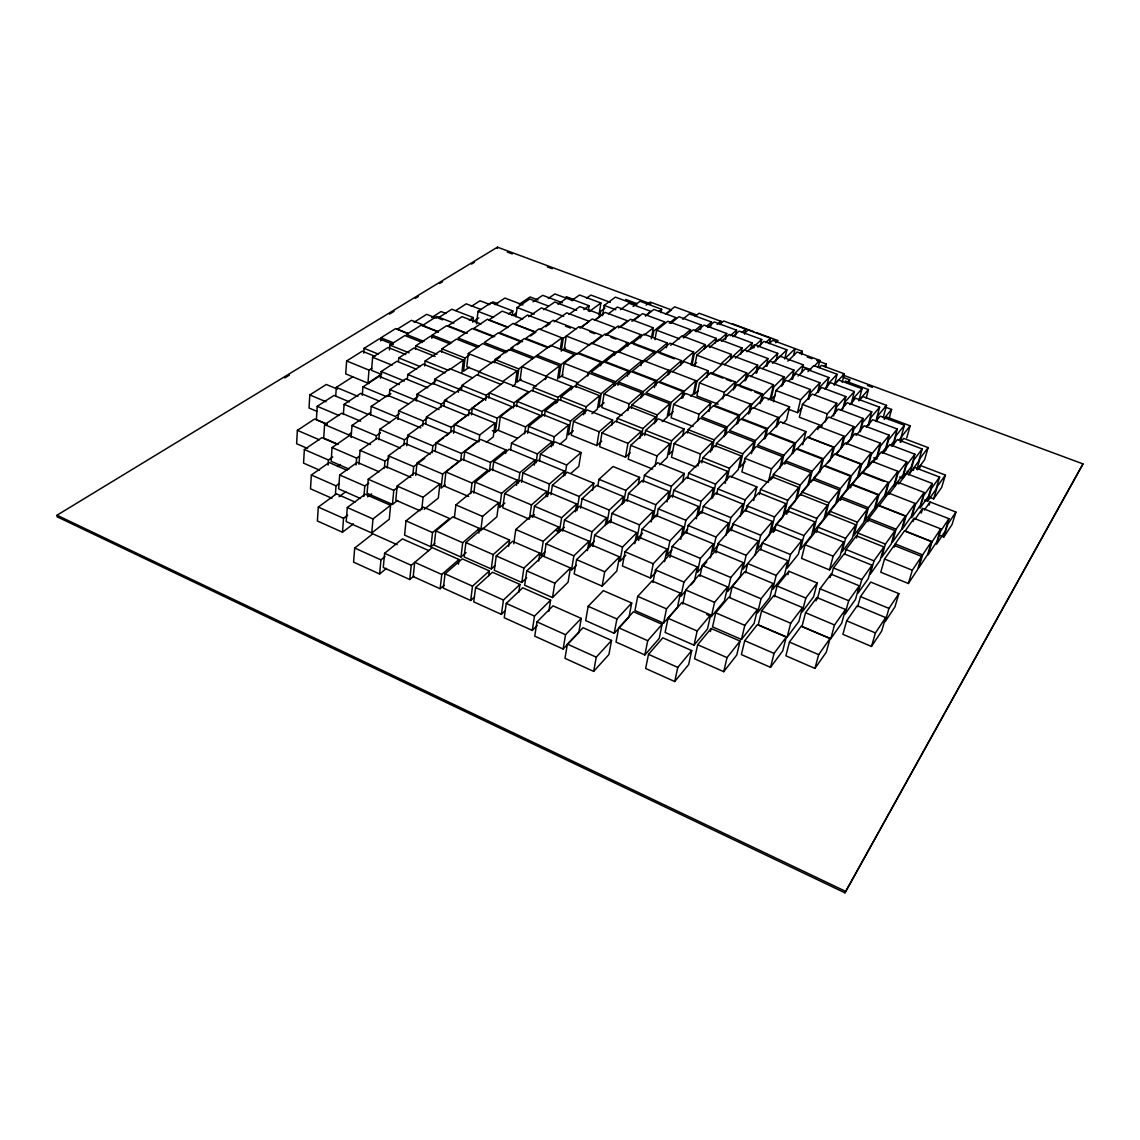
<?xml version="1.0" encoding="UTF-8"?>
<svg xmlns="http://www.w3.org/2000/svg" width="1140" height="1140" viewBox="0 0 1140 1140"><rect width="100%" height="100%" fill="white"/><g stroke="black" fill="none" stroke-linecap="round" stroke-linejoin="round"><path stroke-width="1.5" d="M327.023 424.294L314.612 419.007L297.369 430.336L296.614 443.731L307.515 448.447M337.81 444.486L321.908 437.66L304.352 449.53L303.554 463.125L319.528 470.122M337.54 389.168L326.282 384.465L309.809 394.939L309.026 408.02L317.091 411.44M347.102 470.307L329.189 462.526L311.348 475.01L310.493 488.789L331.968 498.294M349.424 401.878L334.006 395.423L317.219 406.31L316.379 419.663L327.223 424.28M355.139 502.113L336.414 493.862L318.302 507.072L317.39 520.966L342.485 532.238L353.429 523.873M360.653 421.187L341.687 413.193L324.601 424.579L323.703 438.159L337.996 444.286M328.092 465.091L328.448 459.99L332.78 456.969M370.486 444.543L349.439 435.58L332.082 447.55L331.127 461.315L349.025 469.082M335.744 395.651L336.329 387.358L352.659 376.856M335.402 494.475L336.029 485.854L338.737 483.901M374.903 356.307L362.249 351.177L346.645 360.953L345.719 373.877L369.032 383.61M343.368 414.461L344.109 404.33L360.71 393.357L379.52 401.18M379.036 471.746L357.29 462.356L339.663 474.981L338.651 488.903L360.511 498.508M342.485 532.238L343.539 518.33L347.657 515.223M351.106 437.447L352.018 425.462L368.89 413.934L389.766 422.698M347.287 507.528L346.204 521.578L371.754 532.978L389.281 519.241L390.578 505.305L365.171 494.176L347.287 507.528L372.98 518.914L390.578 505.305M363.731 353.129L364.102 348.327L379.278 338.837L393.371 344.494M356.065 465.02L356.606 458.123L359.471 456.086M362.292 395.281L362.947 386.902L379.093 376.3L399.271 384.579M358.958 464.251L360.069 450.371L377.197 438.245L400.325 448.049M397.133 544.678L372.809 533.819L354.711 548.041L353.571 562.12L379.649 573.99L386.46 568.361M371.797 368.291L368.99 370.101L367.949 383.04L381.886 373.892M405.74 354.554L388.056 347.444L372.623 357.276L371.555 370.357L381.245 374.319M370.543 414.917L371.255 406.396L387.643 395.295L408.334 403.845M363.916 496.399L364.786 485.939L368.79 482.975M410.885 477.304L385.634 466.459L368.249 479.256L367.08 493.292L392.459 504.407L397.689 500.36M380.674 340.974L380.931 337.796L395.694 328.577L408.091 333.507M380.589 378.195L381.159 371.54L396.834 361.295L416.613 369.289M376.058 439.199L376.343 435.765L380.503 432.83M378.822 439.726L379.72 429.367L396.349 417.696L420.817 427.899M371.754 532.978L372.98 518.914M389.438 349.937L389.851 345.078L404.857 335.531L422.37 342.513M389.239 396.307L389.837 389.552L405.755 378.822L427.828 387.828M384.38 468.013L384.992 461.059L389.21 457.966M387.258 468.041L388.37 455.815L405.242 443.503L430.279 454.091M398.459 361.209L398.758 357.917L413.991 347.985L435.209 356.464M379.649 573.99L380.931 559.882L385.049 556.548M428.782 550.606L402.42 538.878L384.593 553.313L383.282 567.506L409.787 579.533L413.82 576.099M397.903 419.406L398.701 410.828L414.846 399.57L439.071 409.545M392.459 504.407L393.77 490.357L397.718 487.336M424.166 509.366L438.33 498.023L439.883 484.016L414.262 473.043L397.147 486.053L395.808 500.175L419.976 510.72M407.322 379.506L407.792 374.476L423.253 364.102L445.113 372.908M403.93 444.985L404.429 439.798L408.533 436.82M415.445 349.068L415.772 345.805L430.564 336.172L449.944 343.838M406.738 445.726L407.75 435.295L424.123 423.439L448.946 433.77L446.253 435.793M416.342 401.038L417.012 394.226L432.687 383.339L455.088 392.445M430.949 546.801L432.516 532.551L449.545 518.486L423.325 507.072L406.011 520.88L404.586 535.102L430.949 546.801L434.853 543.524M412.794 475.366L413.678 466.616L424.75 458.266M424.65 365.94L425.149 360.967L440.154 350.906L463.339 360.14L461.828 373.322M415.744 475.423L416.983 463.125L433.585 450.599L458.993 461.315L442.676 474.069L441.109 488.148L445.17 484.928M422.655 426.161L423.182 421.002L427.144 418.138M431.861 338.338L432.188 335.117L446.567 325.741L465.747 333.265M409.787 579.533L411.255 565.312L432.217 547.628L458.978 559.498L458.408 564.215M425.733 423.88L426.445 416.983L442.334 405.541L466.916 415.63L451.283 427.286L450.699 432.459M434.183 384.308L434.711 379.25L449.93 368.719L472.103 377.625M421.772 509.651L423.068 497.282L439.883 484.016M441.551 352.118L441.907 348.826L456.484 339.079L477.788 347.472M432.089 452.808L432.83 445.854L443.574 437.803M435.152 451.54L436.093 442.819L452.181 430.749L477.361 441.209L461.529 453.492L460.717 460.489M440.881 407.578L441.251 404.173L446.866 400.14M443.93 405.584L444.5 400.453L459.919 389.396L484.243 399.257L469.082 410.514L468.469 415.658M478.814 533.121L479.413 528.39L452.822 516.833L435.808 530.898L434.226 545.177L460.973 557.018L466.089 552.572M470.678 493.649L471.989 483.047L487.991 470.065L462.227 459.221L445.925 471.96L444.329 486.082L468.626 496.484M453.521 433.214L454.504 424.536L470.122 412.908L495.045 423.125L493.278 436.876L486.324 442.32M458.323 392.359L458.707 388.982L462.783 386.061M461.33 390.55L461.914 385.463L476.876 374.775L500.959 384.408M469.381 355.067L465.063 358.046L463.553 371.227L469.281 367.208M441.779 574.475L414.703 562.319L413.207 576.584L440.126 588.753L441.779 574.475L458.978 559.498M505.904 352.745L482.647 343.61L468.298 353.5L466.773 366.738L480.781 372.338M472.815 322.25L473.357 317.59L451.796 309.225L438.017 318.031L442.676 319.856M488.747 575.629L489.374 570.898L462.227 558.856L445.042 573.833L443.36 588.14L470.678 600.481L474.553 596.933M476.52 323.817L477.988 311.348L491.197 302.67L512.829 310.949L512.216 315.595M454.404 517.56L455.9 504.906L472.402 491.411L498.764 502.669L496.883 516.791L482.092 529.53M463.695 460.432L464.735 451.668L480.539 439.399L506.06 449.972L505.604 453.449M471.447 414.846L472.274 407.978L487.421 396.734L512.088 406.709L497.197 418.152L495.416 431.932L492.309 430.649M478.33 375.203L478.729 371.854L493.264 361.494L517.076 370.928L515.28 384.266L512.444 386.389M497.297 248.363L497.439 247.166L650.911 303.967M460.973 557.018L462.712 542.726L479.413 528.39M508.654 546.302L509.537 539.99L482.576 528.276L465.904 542.611L464.137 556.933L491.255 568.946L495.017 565.54M478.843 441.907L479.698 434.967L495.045 423.125M473.798 493.164L475.166 482.135L491.155 469.153L517.289 480.139L516.548 485.412M485.611 400.397L486.239 395.295L504.108 382.014L528.504 391.761L514.069 402.833L513.37 407.963M488.761 398.003L489.402 392.887L514.069 402.833M494.532 362.834L494.959 359.499L509.067 349.453L532.622 358.687M470.678 600.481L472.516 586.159L489.374 570.898M498.764 502.669L482.576 516.42L480.738 530.684L477.632 529.331M489.416 471.262L490.542 462.47L506.06 449.972M518.786 592.33L519.94 584.435L492.409 572.237L475.594 587.542L473.727 601.863L501.415 614.375L505.205 610.741M492.537 470.535L493.677 461.728L509.181 449.231L535.059 459.947L534.289 465.177M524.628 433.856L525.597 426.944L540.189 415.288L515.195 405.199L500.332 416.642L498.522 430.45L517.375 438.188M515.879 316.863L517.104 307.558L529.744 298.979L548.312 306.019M491.255 568.946L493.193 554.596L509.537 539.99M517.289 480.139L501.586 493.364L499.676 507.557L504.892 503.096M563.032 374.818L559.084 377.882L561.065 364.629L574.275 354.54L550.677 345.392L518.757 368.918L516.962 382.242L521.108 379.136M538.693 561.08L539.89 553.171L512.558 541.301L496.242 555.949L494.29 570.285L521.792 582.455L526.694 577.823M504.692 493.577L502.754 507.77L529.388 519.17L531.482 504.949L546.83 491.454L520.353 480.339L504.692 493.577L531.482 504.949M510.563 450.229L511.504 443.232L526.538 431.176L552.13 441.636L551.347 446.823M516.463 406.538L517.161 401.408L531.582 390.336L556.306 400.211L555.807 403.603M518.358 483.26L519.84 472.687L535.059 459.947M501.415 614.375L503.438 600.025L519.94 584.435M532.922 390.878L533.392 387.5L547.385 376.784L571.838 386.432L571.311 389.795M527.692 433.3L528.661 426.374L543.239 414.718L568.561 424.935L566.409 438.672L559.94 444.13M521.578 482.348L522.904 472.943L538.08 460.19L564.3 471.048L563.474 476.292M513.755 543.794L515.793 529.501L531.611 515.451L558.7 527.008L557.702 533.321M548.839 611.211L550.606 600.153L522.733 587.784L506.274 603.416L504.236 617.752L532.28 630.434L537.225 625.49M545.504 379.506L545.989 376.157L559.583 365.769L535.715 356.435M541.414 416.613L542.155 411.469L556.306 400.211M536.114 462.669L537.396 453.92L552.13 441.636M544.436 416.086L545.191 410.942L559.327 399.67L584.364 409.659L583.538 414.761M539.391 461.216L540.417 454.219L555.123 441.907L581.058 452.509L578.807 466.403L570.969 473.3M521.792 582.455L523.901 568.091L539.89 553.171M532.836 517.275L534.475 506.217L549.793 492.694L576.626 503.966L575.344 511.817M526.78 570.884L524.657 585.233L552.501 597.559L568.076 582.184L570.428 567.962L542.74 555.921L526.78 570.884L554.809 583.196L570.428 567.962M560.353 349.04L562.034 337.739L548.953 347.401L525.697 338.366L538.992 328.876L563.217 338.366L578.963 326.653L602.005 335.431L589.565 344.978L566.281 336.029L564.343 348.954L577.567 354.07M561.279 351.248L563.217 338.366M557.603 379.036L559.583 365.769M557.332 402.434L558.101 397.333L571.838 386.432M600.623 365.726L601.165 362.435L577.282 353.201L564.101 363.275L562.091 376.556L578.108 382.855M552.957 445.469L554.268 436.791L568.561 424.935M546.032 496.741L546.83 491.454M560.595 400.226L561.108 396.834L574.817 385.918L599.583 395.68L597.346 409.16L591.988 413.663M547.499 496.598L549.423 484.03L564.3 471.048M558.7 527.008L543.21 541.329L541.016 555.65L544.877 552.031M550.933 494.703L552.387 485.27L567.236 472.259L593.783 483.246L592.601 490.257M532.28 630.434L534.503 616.084L550.606 600.153M544.122 556.562L546.089 543.837L561.55 529.487L588.995 541.201L587.371 550.663M536.983 621.87L534.745 636.163L563.146 649.03L578.792 632.6L581.257 618.407L553.028 605.867L536.983 621.87L565.54 634.724L581.257 618.407M584.364 409.659L570.513 421.13L568.361 434.882L573.377 430.664M575.914 387.301L576.441 383.938L589.736 373.35L614.203 382.912L613.648 386.246M588.283 310.978L589.109 305.748L567.435 297.597L558.03 304.209M611.781 425.192L612.65 420.061L587.299 409.958L573.477 421.444L571.297 435.209L596.804 445.555L601.721 441.251M564.984 475.551L566.651 465.034L581.058 452.509M576.626 503.966L561.621 517.745L559.355 531.995L556.178 530.627M562.718 531.154L564.485 520.082L579.462 506.274L606.637 517.702L605.255 525.54M587.713 376.029L588.24 372.709L601.165 362.435M552.501 597.559L554.809 583.196M598.985 315.053L600.923 303.012L579.533 295.004L571.696 300.561M600.153 314.683L600.709 311.263L604.927 308.142M585.048 413.592L586.145 406.78L599.583 395.68M602.519 315.695L604.186 305.406L615.415 297.127L636.79 305.064M576.926 510.663L579.248 496.513L593.783 483.246M580.531 508.155L582.098 498.722L596.591 485.426L623.48 496.57L622.07 504.365M588.995 541.201L573.876 555.836L571.496 570.157L576.512 565.24M614.203 382.912L601.179 393.671L598.942 407.151L604.143 402.805M640.951 397.889L641.849 392.858L617.082 383.197L604.072 393.984L601.82 407.479L622.055 415.501M576.569 559.626L574.175 573.933L602.134 586.117L616.826 571.012L619.433 556.833L591.646 544.949L576.569 559.626L604.699 571.781L619.433 556.833M596.804 445.555L599.113 431.761L612.65 420.061M563.146 649.03L565.54 634.724M614.46 355.381L615.016 352.118L602.462 362.093L578.593 352.873L591.404 343.069L616.113 352.602L628.311 342.898L604.984 334.02L592.543 343.567M639.911 438.273L641.164 431.433L615.486 421.202L601.977 432.915L599.654 446.709L625.475 457.183L630.263 452.794M567.392 644.114L564.984 658.336L593.669 671.389L608.903 654.545L611.539 640.438L583.039 627.698L567.392 644.114L596.263 657.153L611.539 640.438M597.901 485.569L598.97 479.327L613.007 466.502L639.597 477.375L638.315 484.343M615.073 385.064L615.643 381.729L628.283 371.284L604.1 361.921L591.19 372.196L615.643 381.729M606.637 517.702L591.988 531.753L589.551 546.017L594.41 541.286M617.923 385.363L618.507 382.014L631.118 371.555L655.6 381.017L654.374 387.643M592.786 546.302L594.695 535.216L609.302 521.108L636.804 532.679L634.738 543.666M627.755 346.118L628.311 342.898M616.654 421.729L617.253 418.309L630.349 406.966L655.728 416.969L654.446 423.738M627.413 376.228L628.283 371.284M588.169 606.295L585.675 620.602L614.203 633.284L628.981 617.196L631.702 603.003L603.345 590.634L588.169 606.295L616.897 618.977L631.702 603.003M628.952 374.205L629.536 370.899L641.806 360.753L640.937 365.655M606.793 524.286L609.302 510.107L623.48 496.57M640.509 337.953L641.079 334.775L618.023 326.069L605.953 335.36M627.926 410.599L629.123 403.845L641.849 392.858M610.313 522.79L611.995 513.342L626.131 499.762L653.348 511.048L651.239 521.963M631.318 408.32L631.916 404.942L644.627 393.941L669.693 403.731L667.128 417.14L662.169 421.672M602.134 586.117L604.699 571.781M625.475 457.183L627.955 443.36L641.164 431.433M659.49 464.835L667.214 457.453L669.878 443.745L643.886 433.385L630.705 445.355L628.211 459.164L652.721 469.096M651.311 338.78L653.305 327.779L630.534 319.243L620.103 327.308M652.664 337.283L653.79 331.028L664.976 322.022L642.504 313.642L633.626 320.525M642.333 396.677L643.245 391.661L655.6 381.017M623.609 502.94L625.874 490.428L639.597 477.375M593.669 671.389L596.263 657.153M654.93 339.649L656.64 330.244L667.812 321.238L690.541 329.702L689.942 332.823M661 312.702L661.628 309.268L639.996 301.259L633.113 306.489M627.128 501.315L628.553 493.506L642.233 480.396L669.151 491.411L667.085 501.871M654.203 354.54L654.802 351.305L631.19 342.328L619.02 352.046M641.649 435.366L642.903 428.512L655.728 416.969M636.804 532.679L622.54 547.058L619.918 561.322L625.846 555.28M644.684 435.58L645.625 430.464L658.407 418.879L684.086 428.996L682.746 435.779M664.563 561.593L667.1 549.053L639.255 537.311L625.034 551.746L622.397 565.981L650.413 578.009L656.17 571.824M655.899 385.577L656.811 380.618L668.809 370.272L667.869 375.188M666.359 347.743L667.256 342.955L643.929 334.163L632.116 343.61M614.203 633.284L616.897 618.977M643.103 482.348L644.414 475.38L657.666 462.726L684.271 473.485L682.532 482.12M655.999 421.686L657.267 414.917L669.693 403.731M618.707 627.812L616.013 642.048L644.855 654.93L659.219 638.428L662.112 624.307L633.455 611.738L618.707 627.812L647.734 640.68L662.112 624.307M653.348 511.048L639.54 524.885L636.861 539.063L642.604 533.235M669.209 373.949L669.821 370.671L681.464 360.611L657.581 351.548L645.682 361.423M638.657 540.446L639.255 537.311M640.253 538.664L642.048 529.231L655.814 515.323L683.359 526.766L680.779 539.249M655.016 466.303L656.996 455.929L669.878 443.745M671.061 402.505L646.01 392.744L658.336 382.071L683.116 391.647L671.061 402.505L668.482 415.901L673.298 411.511M680.537 365.47L681.464 360.611M709.066 411.483L710.79 403.175L685.724 393.485L673.712 404.372L671.118 417.767L693.163 426.431M637.716 596.348L634.952 610.584L663.566 623.124L677.459 607.307L680.438 593.171L651.995 580.958L637.716 596.348L666.501 608.86L680.438 593.171M653.063 518.828L655.785 504.749L669.151 491.411M656.754 516.648L658.279 508.853L671.603 495.444L698.849 506.602L696.284 518.8M684.086 428.996L671.603 440.795L668.923 454.49L672.671 450.913M681.805 398.288L683.116 391.647M682.974 397.846L684.285 391.22L695.97 380.674L693.348 393.813L690.755 396.178M710.476 452.181L712.614 441.992L686.636 431.732L674.182 443.574L671.503 457.254L695.999 467.087M691.082 364.843L693.605 352.046L670.007 343.154L658.45 352.787M692.009 365.313L694.217 354.155L705.19 344.608L681.905 335.887L670.676 345.278M650.413 578.009L653.22 563.759L667.1 549.053M700.43 329.645L701.342 325.043L678.899 316.721L670.762 323.333M694.63 366.31L696.839 355.153L707.798 345.591L731.353 354.412L730.355 359.157M668.909 498.579L671.332 486.353L684.271 473.485M652.921 582.497L655.429 569.872L669.251 555.095L697.409 566.993L694.388 581.087L691.025 584.877M672.415 497.24L673.811 490.271L686.707 477.332L713.64 488.219L711.403 498.593M672.529 371.711L684.143 361.637L708.296 370.814L696.953 381.059L694.331 394.155L698.107 390.707M687.477 433.029L688.161 429.637L700.231 418.18L725.895 428.198L724.1 436.606M704.249 349.353L705.19 344.608M710.476 327.209L711.517 322.022L689.372 313.856L682.774 319.257M733.547 390.008L735.286 381.886L710.847 372.609L699.518 382.883L696.882 395.979L718.186 404.201M644.855 654.93L647.734 640.68M683.359 526.766L669.921 540.93L667.057 555.095L671.93 549.893M648.503 654.346L645.639 668.468L674.723 681.535L688.645 664.577L691.724 650.584L662.81 637.83L648.503 654.346L677.773 667.399L691.724 650.584M669.935 557.503L672.173 546.516L685.553 532.28L713.412 543.88L710.348 557.888M697.68 420.959L699.048 414.248L710.79 403.175M706.985 377.297L708.296 370.814M687.605 478.458L688.66 473.271L701.171 460.774L727.762 471.404L725.14 483.403M715.293 343.04L716.248 338.366L693.248 329.802L683.558 337.953M720.238 324.644L720.936 321.252L717.16 324.487M663.566 623.124L666.501 608.86M698.849 506.602L685.853 520.253L682.946 534.318L687.662 529.316M697.979 466.032L700.473 454.034L712.614 441.992M725.453 339.62L726.721 333.478L704.036 325.071L696.07 331.797M668.054 618.293L665.119 632.458L694.032 645.169L707.498 628.952L710.648 614.902L681.934 602.504L668.054 618.293L697.153 630.99L710.648 614.902M686.494 533.278L688.118 525.483L701.057 511.76L728.617 523.075L725.852 535.444M701.812 462.84L702.881 457.696L715.008 445.612L741.285 456L738.264 469.58L731.182 477.047M735.485 335.388L736.568 330.187L714.196 321.936L707.741 327.422M697.409 566.993L683.929 582.055L680.936 596.277L686.536 589.95M713.64 488.219L701.057 501.386L698.107 515.351L702.668 510.521M711.973 450.043L714.125 439.869L725.895 428.198M722.846 398.915L724.228 392.345L735.286 381.886M715.778 446.851L716.504 443.46L728.246 431.747L754.196 441.893L751.531 453.663M682.732 604.115L685.739 589.978L699.162 574.817L727.619 586.901L724.413 600.923L711.374 616.498L706.601 614.432M701.827 513.328L703.309 506.359L715.849 493.121L743.081 504.165L740.33 516.249M744.577 334.191L745.674 329.075L723.615 320.967L719.853 324.202M740.729 354.227L742.069 347.985L718.813 339.321L709.493 347.501M734.944 387.971L735.984 383.111L746.729 372.937L722.603 363.831L711.602 373.834L722.988 378.166M725.382 435.323L727.192 426.93L738.606 415.616L713.27 405.811L701.556 416.926L727.192 426.93M712.6 497.966L715.578 484.13L727.762 471.404M713.412 543.88L700.388 558.372L697.338 572.522L706.8 561.878M674.723 681.535L677.773 667.399M716.704 494.076L717.815 488.903L729.971 476.121L756.86 486.894L753.697 500.588M699.917 576.413L702.297 565.469L715.279 550.891L743.437 562.647L740.188 576.626L727.577 591.603L730.811 577.495L743.437 562.647M750.861 349.068L752.201 342.912L729.258 334.419L721.492 341.259M744.976 380.959L746.729 372.937M746.144 379.848L747.199 375.046L757.63 365.128L733.818 356.207L724.313 364.871M736.796 423.938L738.606 415.616M753.882 347.843L754.566 344.764L777.736 353.357L775.984 361.067M737.879 423.467L739.689 415.174L750.761 404.187L748.581 414.048M726.85 480.296L729.472 468.298L741.285 456M728.617 523.075L715.991 537.04L712.913 551.09L718.642 544.678M694.032 645.169L697.153 630.99M760.166 346.403L761.691 339.464L739.076 331.113L732.778 336.699M715.892 552.928L717.958 543.595L730.526 529.558L758.371 541.016L755.093 554.909M755.877 373.051L757.63 365.128M756.789 372.965L757.844 368.234L767.975 358.544L744.477 349.795L735.4 358.131M697.68 644.727L694.559 658.778L723.715 671.674L736.754 655.016L740.074 641.079L711.118 628.496L697.68 644.727L727.021 657.609L740.074 641.079M749.806 412.78L751.631 404.572L762.375 393.899L737.68 384.493L726.65 394.996M754.196 441.893L742.753 453.82L739.732 467.4L745.446 461.372M769.286 343.311L770.44 338.195L748.139 329.987L744.463 333.279M743.081 504.165L730.868 517.631L727.748 531.582L733.291 525.398M744.933 458.351L741.898 471.903L768.289 482.42L771.481 468.853L782.567 456.655L756.333 446.381L744.933 458.351L771.481 468.853M766.223 366.368L767.975 358.544M767.192 365.94L767.89 362.819L777.736 353.357M711.374 616.498L714.552 602.333L727.619 586.901M731.281 530.77L732.835 523.816L747.797 507.157M760.181 403.646L762.375 393.899M761.548 401.622L763.016 395.138L773.447 384.75L749.065 375.545L738.364 385.762M710.42 631.589L711.118 628.496M715.721 612.821L712.543 626.886L741.456 639.44L754.082 623.466L757.459 609.515L728.731 597.274L715.721 612.821L744.819 625.361L757.459 609.515M753.169 450.671L755.45 440.596L766.536 429.039L740.915 419.107L729.529 430.464L755.45 440.596M741.898 513.741L745.047 499.904L756.86 486.894M773.447 384.75L770.526 397.603L768.203 399.941M745.831 511.005L747.014 505.832L758.798 492.751L785.987 503.666L782.653 517.332L771.21 530.784L774.53 516.99L785.987 503.666M764.256 439.014L766.536 429.039M773.404 401.707L775.969 390.521L786.073 380.361L810.383 389.495L808.089 399.014M765.282 438.544L767.562 428.583L778.335 417.368L776.027 427.243M729.714 597.46L732.222 586.558L744.805 571.61L773.248 583.538L769.828 597.446L757.63 612.793L761.035 598.757L773.248 583.538M784.748 358.958L786.856 349.838L764 341.402L757.872 347.102M781.784 386.318L783.978 376.799L759.924 367.764L750.676 376.613M782.995 384.722L784.092 379.991L793.953 370.115L770.212 361.266L762.631 368.548M759.326 494.546L760.523 489.416L771.937 476.762L798.784 487.421L795.435 500.973L784.363 513.983L787.697 500.318L798.784 487.421M758.371 541.016L746.144 555.322L742.881 569.33L759.853 549.152L787.982 560.78L784.534 574.617L772.735 589.394L776.169 575.443L787.982 560.78M777.209 425.99L779.119 417.782L789.564 406.88L764.598 397.361L753.882 408.077M793.582 355.423L795.178 348.598L785.859 357.689M745.503 572.836L747.683 563.545L776.169 575.443M791.744 379.506L793.953 370.115M723.715 671.674L727.021 657.609M792.642 379.193L793.739 374.519L803.315 364.871L779.902 356.179L772.535 363.304M772.592 477.845L773.39 474.468L784.448 462.213L810.968 472.63L807.605 486.039L789.308 507.371L788.053 512.473M801.52 354.654L802.318 351.291L772.664 340.304L769.087 343.653M789.564 406.88L786.5 419.876L783.023 423.553M745.004 510.278L772.521 521.465L760.694 535.259L757.402 549.167L762.774 542.84M801.477 372.58L803.315 364.871M779.774 468.426L782.567 456.655M760.651 549.865L762.29 542.939L774.074 529.06L801.876 540.389L798.399 554.14L786.971 568.404L790.448 554.524L801.876 540.389M781.385 465.391L783.779 455.33L794.537 443.517L768.645 433.457L757.587 445.07L783.779 455.33M741.456 639.44L744.819 625.361M784.861 464.208L785.66 460.874L796.39 448.989L822.553 459.178L819.19 472.459L810.868 482.22M787.697 408.904L797.473 412.637L800.551 399.827L810.383 389.495M772.521 521.465L769.215 535.244L764.926 540.303M744.734 640.68L741.399 654.602L770.526 667.342L782.71 650.926L786.258 637.103L757.316 624.677L744.734 640.68L774.06 653.405L786.258 637.103M833.582 416L836.789 403.318L812.236 394.07L802.432 404.458L799.354 417.24L822.396 426.047M792.143 453.492L794.537 443.517M773.248 532.48L774.074 529.06M793.112 453.022L795.52 443.075L805.952 431.604L780.387 421.772L769.657 433.029L795.52 443.075M774.488 531.169L776.14 524.3L787.555 510.891L815.015 521.949L811.523 535.586L800.465 549.366L803.942 535.601L815.015 521.949M808.844 399.157L810.383 392.83L819.945 382.755L795.962 373.792L788.595 381.23M818.192 367.222L819.845 360.382L797.116 352.004L787.826 361.138M761.634 610.841L758.243 624.763L787.113 637.174L798.912 621.414L802.503 607.591L773.803 595.493L761.634 610.841L790.704 623.238L802.503 607.591M802.731 444.757L805.952 431.604M786.714 514.297L787.555 510.891M817.651 392.146L819.945 382.755M818.435 392.075L819.589 387.401L828.88 377.54L805.239 368.747L798.071 376.029M825.474 367.379L826.301 364.031L816.725 360.496M796.874 498.65L800.223 485.099L810.968 472.63M774.402 596.79L777.067 586.003L788.837 571.24L817.223 583.024L813.604 596.79L802.204 611.952L805.823 598.072L817.223 583.024M826.201 388.341L828.88 377.54M827.284 386.973L828.053 383.909L837.088 374.262L813.789 365.626L807.989 371.569M800.964 495.359L801.805 491.995L812.506 479.441L839.282 490.001L835.777 503.381L825.389 516.278L828.908 502.769L839.282 490.001M817.708 429.637L818.52 426.403L843.999 436.15L840.636 449.132M808.787 484.671L812.136 471.262L822.553 459.178M825.246 421.871L827.255 413.877L836.789 403.318M834.423 384.907L837.088 374.262M787.982 574.674L788.837 571.24M842.175 382.385L844.341 373.834L821.399 365.356L819.147 367.693M770.526 667.342L774.06 653.405M820.102 472.003L823.465 458.75L833.554 447.022L807.733 437.062L797.344 448.59L823.465 458.75M835.036 413.207L836.632 406.895L845.909 396.592L821.698 387.529L814.544 395.124M805.054 544.721L801.577 558.401L829.478 569.886L840.152 555.764L843.814 542.184L816.083 530.969L805.054 544.721L833.126 556.178L843.814 542.184M848.858 383.168L849.713 379.82L843.286 377.44M842.702 409.103L845.909 396.592M833.554 447.022L830.191 460.147L827.953 462.783M844.156 406.296L845.339 401.622L854.359 391.547L830.49 382.655L824.705 388.854M831.673 457.382L834.195 447.55L843.999 436.15M827.469 505.205L816.753 518.401L813.262 532.038L823.964 518.714L827.469 505.205L800.351 494.404M787.113 637.174L790.704 623.238M816.582 532.223L817.893 527.136L828.566 513.855L855.94 524.799L852.278 538.265L841.947 551.917L845.609 538.337L855.94 524.799M789.436 642.062L785.888 655.814L814.929 668.411L826.301 652.166L830.034 638.528L801.192 626.245L789.436 642.062L818.663 654.645L830.034 638.528M851.167 403.888L854.359 391.547M852.05 403.19L853.233 398.601L861.997 388.726L838.498 379.991L833.981 384.85M841.833 447.393L844.341 437.689L853.846 426.602L828.723 417.055L818.919 427.956M829.151 514.639L830.02 511.276L840.365 498.422L867.398 509.11L863.721 522.448L853.718 535.672L857.38 522.206L867.398 509.11M858.833 400.867L861.997 388.726M853.846 426.602L850.497 439.427L846.265 444.415M805.553 612.721L801.962 626.459L830.747 638.728L841.733 623.124L845.51 609.501L816.91 597.531L805.553 612.721L834.523 624.962L845.51 609.501M851.366 438.843L853.874 429.253L863.108 418.451L838.327 409.089L830.932 417.354M840.422 488.604L836.902 501.971L846.963 489.473L850.483 476.221L824.049 465.904L813.675 478.059L840.422 488.604L850.483 476.221M866.215 398.088L868.452 389.567L845.324 380.988M840.622 500.332L841.505 497.011L851.523 484.543L878.185 495.002L874.523 508.198L864.818 521.009L868.481 507.685L878.185 495.002M859.774 431.105L863.108 418.451M860.258 431.861L862.766 422.413L871.73 411.868L847.305 402.691L840.38 410.471M816.012 600.937L816.91 597.531M817.323 599.042L820.031 588.782L831.031 574.147L859.318 585.817L855.513 599.384L844.883 614.403L848.687 600.709L859.318 585.817M851.323 475.836L847.818 489.06L857.565 476.933L861.071 463.823L835.007 453.734L824.947 465.548L851.323 475.836L861.071 463.823M850.654 487.834L851.523 484.543M829.478 569.886L833.126 556.178M871.73 411.868L868.409 424.365L866.158 427.03M868.823 425.291L870.903 417.539L879.624 407.222L855.542 398.231L849.927 404.572M830.12 577.538L831.031 574.147M831.63 574.76L833.454 567.962L844.099 553.841L872.043 565.226L868.238 578.707L857.95 593.199L861.769 579.59L872.043 565.226M861.612 464.493L858.106 477.56L867.569 465.776L871.074 452.822L845.353 442.947L835.591 454.418L861.612 464.493L871.074 452.822M876.304 419.534L879.624 407.222M876.404 421.586L878.042 415.487L886.535 405.37L862.837 396.535L859.56 400.268M867.797 467.5L871.288 454.589L880.479 443.246L855.114 433.57L846.692 443.489M844.654 554.553L846.023 549.494L856.311 535.857L883.928 546.958L880.109 560.339L870.148 574.346L873.967 560.851L883.928 546.958M814.929 668.411L818.663 654.645M883.244 417.482L886.535 405.37M880.479 443.246L876.973 456.029L868.808 466.232M856.439 538.037L857.807 533.036L867.782 519.826L895.028 530.67L891.223 543.937L881.576 557.489L885.395 544.108L895.028 530.67M888.815 419.62L891.608 409.445L884.953 406.966M830.747 638.728L834.523 624.962M856.04 435.409L864.22 425.733L889.229 435.209L885.752 447.835L881.79 452.808M885.566 450.799L888.602 439.812L897.265 429.011L872.642 419.72L867.041 426.36M867.968 521.692L868.88 518.386L878.541 505.59L905.431 516.178L901.626 529.316L892.278 542.455L896.083 529.202L905.431 516.178M878.954 494.703L875.292 507.884L884.697 495.444L888.359 482.391L862.054 472.174L852.335 484.272L878.954 494.703L888.359 482.391M897.265 429.011L893.817 441.465L890.554 445.555M893.418 445.099L895.997 435.822L904.419 425.263L880.165 416.143L875.819 421.344M846.649 620.83L842.888 634.324L871.487 646.451L881.719 630.976L885.652 617.581L857.237 605.739L846.649 620.83L875.435 632.942L885.652 617.581M904.419 425.263L900.999 437.518L898.89 440.183M900.258 442.263L901.954 436.207L910.162 425.819L886.307 416.87L884.198 419.42M857.665 606.694L860.501 596.619L870.746 582.07L898.861 593.626L894.914 606.965L885.01 621.884L888.972 608.418L898.861 593.626M906.756 437.86L910.162 425.819M897.893 471.319L894.245 484.215L885.11 496.299L888.758 483.274L897.893 471.319L871.943 461.301L862.51 473.072L883.842 481.365M906.756 461.843L903.136 474.596L894.273 486.338L897.907 473.485L906.756 461.843L881.192 452.053L873.055 462.227M899.531 477.019L902.695 478.244L906.314 465.562L914.907 454.219L889.713 444.628L882.802 453.307M884.555 558.999L880.764 572.237L908.366 583.495L917.643 569.558L921.59 556.42L894.173 545.419L884.555 558.999L912.328 570.242L921.59 556.42M914.907 454.219L911.302 466.787L902.695 478.244M913.354 470.45L914.252 467.343L939.616 477.061L935.883 489.545L927.59 501.315L924.398 500.075M891.979 446.367L897.38 439.555L922.189 448.961L918.612 461.344L908.537 474.995M894.273 547.2L895.228 543.923L904.533 530.755L931.594 541.514L927.647 554.524L918.655 568.034L922.616 554.909L931.594 541.514M916.888 469.224L919.994 458.494L928.131 447.621L903.735 438.387L900.572 442.405M919.567 468.583L920.45 465.533L945.388 475.067L941.697 487.336L933.631 498.85L928.929 497.026M906.072 516.064L902.267 529.159L911.33 516.42L915.135 503.424L888.616 493.064L879.239 505.49L906.072 516.064L915.135 503.424M928.131 447.621L924.583 459.791L917.458 469.395M871.487 646.451L875.435 632.942M913.111 521.55L914.052 518.344L940.728 528.86L936.809 541.728L928.088 554.838L932.021 541.856L940.728 528.86M924.127 492.466L920.351 505.291L911.544 517.688L915.335 504.735L924.127 492.466L897.978 482.32L888.886 494.389M921.248 513.171L922.659 508.411L948.936 518.7L945.046 531.411L936.581 544.165L940.486 531.34L948.936 518.7M932.335 483.488L928.587 496.142L920.051 508.212L923.813 495.444L932.335 483.488L906.585 473.556L898.733 484.001M927.59 501.315L931.323 488.732L939.616 477.061M929.114 505.091L930.04 501.971L955.904 512.045L952.043 524.557L943.82 536.997L940.571 535.715M908.366 583.495L912.328 570.242M933.631 498.85L937.322 486.495L945.388 475.067M943.82 536.997L947.696 524.372L955.904 512.045M497.439 247.166L57 515.223L57.057 516.762L844.954 892.834L1083 463.895L842.774 374.989M1083 463.895L844.954 892.834M924.369 510.05L930.04 501.971M914.864 519.47L922.659 508.411M914.052 518.344L905.032 531.126L932.021 541.856M917.33 469.737L920.45 465.533M922.189 448.961L913.824 460.047L910.233 472.544L907.112 471.333M889.229 435.209L880.308 446.282L876.831 459.021L873.682 457.81M884.384 418.166L891.608 409.445M836.276 454.261L839.539 450.414M859.931 399.271L868.452 389.567M818.52 426.403L808.431 437.603L834.195 447.55M770.512 479.954L773.832 476.264M847.576 382.171L849.713 379.82M835.549 383.325L844.341 373.834M797.473 412.637L801.848 407.992M824.092 366.31L826.301 364.031M814.188 366.182L819.845 360.382M654.274 517.603L657.908 513.926M775.414 395.167L770.911 399.727L773.846 386.916L783.978 376.799M800.052 353.528L802.318 351.291M777.281 359.1L786.856 349.838M607.976 523.146L611.51 519.726M775.741 342.798L778.078 340.603L756.134 332.524M765.652 342.656L770.44 338.195M560.609 530.827L564.343 527.35M746.985 351.747L754.566 344.764M751.859 348.555L761.691 339.464M742.083 352.189L752.201 342.912M731.652 357.476L742.069 347.985M731.353 354.412L720.637 364.13L696.839 355.153M741.998 332.367L745.674 329.075M531.938 516.904L534.489 514.625M730.27 335.773L736.568 330.187M692.906 365.84L696.568 362.62M440.126 588.753L444.073 585.276M717.644 341.444L726.721 333.478M705.575 347.686L716.248 338.366M682.29 361.85L693.605 352.046M706.344 326.411L711.517 322.022M694.702 330.643L701.342 325.043M682.048 336.827L690.541 329.702M667.256 342.955L655.671 352.573L633.683 344.209M654.802 351.305L642.875 361.18L617.909 351.59L605.383 361.565L629.536 370.899M695.257 316.393L699.105 313.215L722.632 321.95M669.28 323.161L676.077 317.661L653.89 309.424L645.568 315.923M644.356 334.946L653.305 327.779M665.447 314.141L674.638 306.817L696.212 314.783M666.245 314.127L671.503 309.923L650.171 302.043L646.152 305.135M641.079 334.775L629.237 344.223L625.903 342.955M658.934 311.391L661.628 309.268M645.368 315.723L650.926 311.391L628.995 303.24L620.502 309.638M495.416 431.932L498.109 429.823M631.93 321.281L639.554 315.367L617.339 307.073L608.276 313.856M618.45 327.878L627.584 320.825L605.098 312.374L594.439 320.297M605.668 334.775L615.073 327.536L592.301 318.929L579.975 328.078M367.622 496.883L371.611 493.891M562.69 350.194L565.511 348.085M595.379 319.898L600.709 315.937M581.029 327.451L589.252 321.352L566.751 312.83L554.197 321.822M517.076 370.928L502.797 381.472L478.729 371.854M339.079 496.684L345.805 491.739M589.366 311.477L600.923 303.012M583.822 309.581L589.109 305.748M568.96 314.384L579.818 306.575L602.048 314.939M545.704 326.724L550.007 323.646L527.535 315.039L514.382 324.145L535.444 332.281M586.558 298.153L590.848 295.075L610.327 302.342M500.261 356.777L491.782 362.819L468.298 353.5M508.825 350.664L512.929 347.729M517.047 344.793L519.783 342.841M530.528 335.972L535.857 332.168L513.128 323.389L499.577 332.738L522.548 341.672M540.218 329.517L553.142 320.283L575.914 328.976M337.568 466.488L340.447 464.45M399.399 413.635L395.366 416.471L371.255 406.396M417.995 396.406L413.72 399.385L389.837 389.552M543.652 309.724L554.71 302.014L576.655 310.294M435.594 381.216L431.447 384.109L407.792 374.476M528.604 316.763L541.4 307.886L563.616 316.322M463.339 360.14L448.561 370.372L425.149 360.967M351.348 432.844L348.541 434.782L324.601 424.579M548.24 298.495L554.881 293.921L572.736 300.632M370.586 412.438L367.849 414.305L344.109 404.33M513.613 314.839L516.42 312.916M533.107 301.829L542.668 295.303L562.405 302.756M519.27 304.252L530.057 296.956L538.052 299.991M390.82 393.685L386.474 396.635L362.947 386.902M508.483 313.885L512.829 310.949M474.354 320.796L478.757 317.875M469.281 320.283L473.357 317.59M494.903 304.665L504.892 298.067L522.975 304.95M488.661 304.651L492.879 301.872L497.667 303.71M471.333 306.404L480.011 300.775L489.73 304.494M455.829 310.522L466.246 303.824L481.009 309.51M431.561 317.576L441.052 311.548L445.882 313.429M414.105 322.221L426.659 314.327L436.449 318.16M284.758 377.939L289.318 375.16M389.51 314.07L394.055 311.305M415.316 298.338L418.351 296.486M439.598 283.532L442.634 281.68M471.49 264.095L474.525 262.243M731.98 323.632L753.697 331.626M807.134 356.948L811.922 358.73M507.3 252.068L512.302 253.921M547.314 266.888L552.316 268.741M867.455 385.477L872.456 387.329M625.675 299.45L637.018 303.668M802.589 366.624L810.782 369.659M604.186 305.406L615.799 309.752M656.64 330.244L679.611 338.865M566.11 296.656L574.118 299.663M775.969 390.521L800.551 399.827M802.432 404.458L827.255 413.877M660.046 353.386L674.353 358.829M726.237 379.406L731.111 381.259M706.943 372.709L710.092 373.906M610.94 337.255L615.928 339.164M740.002 386.389L751.517 390.764M754.794 392.018L763.016 395.138M589.836 331.826L594.767 333.707M517.104 307.558L534.275 314.113M565.554 326.168L570.413 328.021M669.821 370.671L644.613 361.01L632.372 371.17L656.811 380.618M696.953 381.059L671.503 371.312L659.547 381.672L684.285 391.22M699.518 382.883L724.228 392.345M751.631 404.572L725.738 394.582L714.381 405.384L739.689 415.174M522.719 319.043L502.127 311.135L488.747 320.126L507.941 327.551M779.119 417.782L753.027 407.65L741.983 418.679L767.562 428.583M477.988 311.348L493.577 317.362M508.298 327.28L487.464 319.214L473.699 328.434L494.732 336.642M547.599 347.643L524.3 338.608L510.606 348.356L534.133 357.575M480.98 324.031L462.014 316.663L448.034 325.784L467.186 333.293M521.165 341.872L498.166 332.923L484.229 342.527L507.443 351.647M618.507 382.014L643.245 391.661M673.712 404.372L699.048 414.248M564.101 363.275L588.24 372.709M493.321 336.756L472.259 328.519L458.08 338.01L479.356 346.389M537.239 355.31L561.065 364.629M453.863 323.119L436.734 316.421L422.555 325.456L438.287 331.655M785.66 460.874L812.136 471.262M604.072 393.984L629.123 403.845M631.916 404.942L657.267 414.917M576.441 383.938L601.179 393.671M424.707 325.527L411.497 320.326L397.147 329.303L407.978 333.607M688.161 429.637L714.125 439.869M438.401 332.039L421.088 325.214L406.495 334.49L423.995 341.444M545.989 376.157L521.864 366.638L520.054 380.005L536.042 386.375M716.504 443.46L742.753 453.82M494.959 359.499L518.757 368.918M432.188 335.117L451.554 342.769M841.505 497.011L868.481 507.685M773.39 474.468L800.223 485.099M617.253 418.309L642.903 428.512M868.88 518.386L896.083 529.202M441.907 348.826L465.063 358.046M801.805 491.995L828.908 502.769M561.108 396.834L586.145 406.78M645.625 430.464L671.603 440.795M533.392 387.5L558.101 397.333M674.182 443.574L700.473 454.034M702.881 457.696L729.472 468.298M415.772 345.805L436.962 354.284M830.02 511.276L857.38 522.206M760.523 489.416L787.697 500.318M380.931 337.796L393.457 342.812M895.228 543.923L922.616 554.909M389.851 345.078L409.132 352.83M857.807 533.036L885.395 544.108M789.308 507.371L816.753 518.401M573.477 421.444L599.113 431.761M601.977 432.915L627.955 443.36M545.191 410.942L570.513 421.13M630.705 445.355L656.996 455.929M517.161 401.408L542.155 411.469M688.66 473.271L715.578 484.13M398.758 357.917L420.176 366.567M817.893 527.136L845.609 538.337M461.914 385.463L486.239 395.295M717.815 488.903L745.047 499.904M364.102 348.327L378.323 354.084M434.711 379.25L458.707 388.982M747.014 505.832L774.53 516.99M372.623 357.276L392.103 365.185M846.023 549.494L873.967 560.851M776.14 524.3L803.942 535.601M528.661 426.374L554.268 436.791M500.332 416.642L525.597 426.944M644.414 475.38L671.332 486.353M472.274 407.978L497.197 418.152M673.811 490.271L701.057 501.386M381.159 371.54L404.458 381.059M444.5 400.453L469.082 410.514M703.309 506.359L730.868 517.631M346.645 360.953L368.99 370.101M417.012 394.226L441.251 404.173M732.835 523.816L760.694 535.259M833.454 567.962L861.769 579.59M762.29 542.939L790.448 554.524M540.417 454.219L566.651 465.034M511.504 443.232L537.396 453.92M598.97 479.327L625.874 490.428M628.553 493.506L655.785 504.749M454.504 424.536L479.698 434.967M658.279 508.853L685.853 520.253M860.501 596.619L888.972 608.418M426.445 416.983L451.283 427.286M688.118 525.483L715.991 537.04M398.701 410.828L423.182 421.002M717.958 543.595L746.144 555.322M336.329 387.358L357.932 396.349M820.031 588.782L848.687 600.709M522.904 472.943L549.423 484.03M552.387 485.27L579.248 496.513M493.677 461.728L519.84 472.687M582.098 498.722L609.302 510.107M464.735 451.668L490.542 462.47M611.995 513.342L639.54 524.885M436.093 442.819L461.529 453.492M642.048 529.231L669.921 540.93M777.067 586.003L805.823 598.072M407.75 435.295L432.83 445.854M672.173 546.516L700.388 558.372M309.809 394.939L326.026 401.764M379.72 429.367L404.429 439.798M702.297 565.469L730.811 577.495M317.219 406.31L339.007 415.516M352.018 425.462L376.343 435.765M732.222 586.558L761.035 598.757M534.475 506.217L561.621 517.745M475.166 482.135L501.586 493.364M564.485 520.082L591.988 531.753M445.925 471.96L471.989 483.047M594.695 535.216L622.54 547.058M416.983 463.125L442.676 474.069M625.034 551.746L653.22 563.759M388.37 455.815L413.678 466.616M655.429 569.872L683.929 582.055M360.069 450.371L384.992 461.059M685.739 589.978L714.552 602.333M297.369 430.336L319.286 439.769M332.082 447.55L356.606 458.123M515.793 529.501L543.21 541.329M455.9 504.906L482.576 516.42M546.089 543.837L573.876 555.836M397.147 486.053L423.068 497.282M304.352 449.53L328.448 459.99M368.249 479.256L393.77 490.357M339.663 474.981L364.786 485.939M465.904 542.611L493.193 554.596M496.242 555.949L523.901 568.091M311.348 475.01L336.029 485.854M435.808 530.898L462.712 542.726M406.011 520.88L432.516 532.551M318.302 507.072L343.539 518.33M445.042 573.833L472.516 586.159M475.594 587.542L503.438 600.025M506.274 603.416L534.503 616.084M384.593 553.313L411.255 565.312M354.711 548.041L380.931 559.882M57 515.223L845.452 891.266"/></g></svg>
